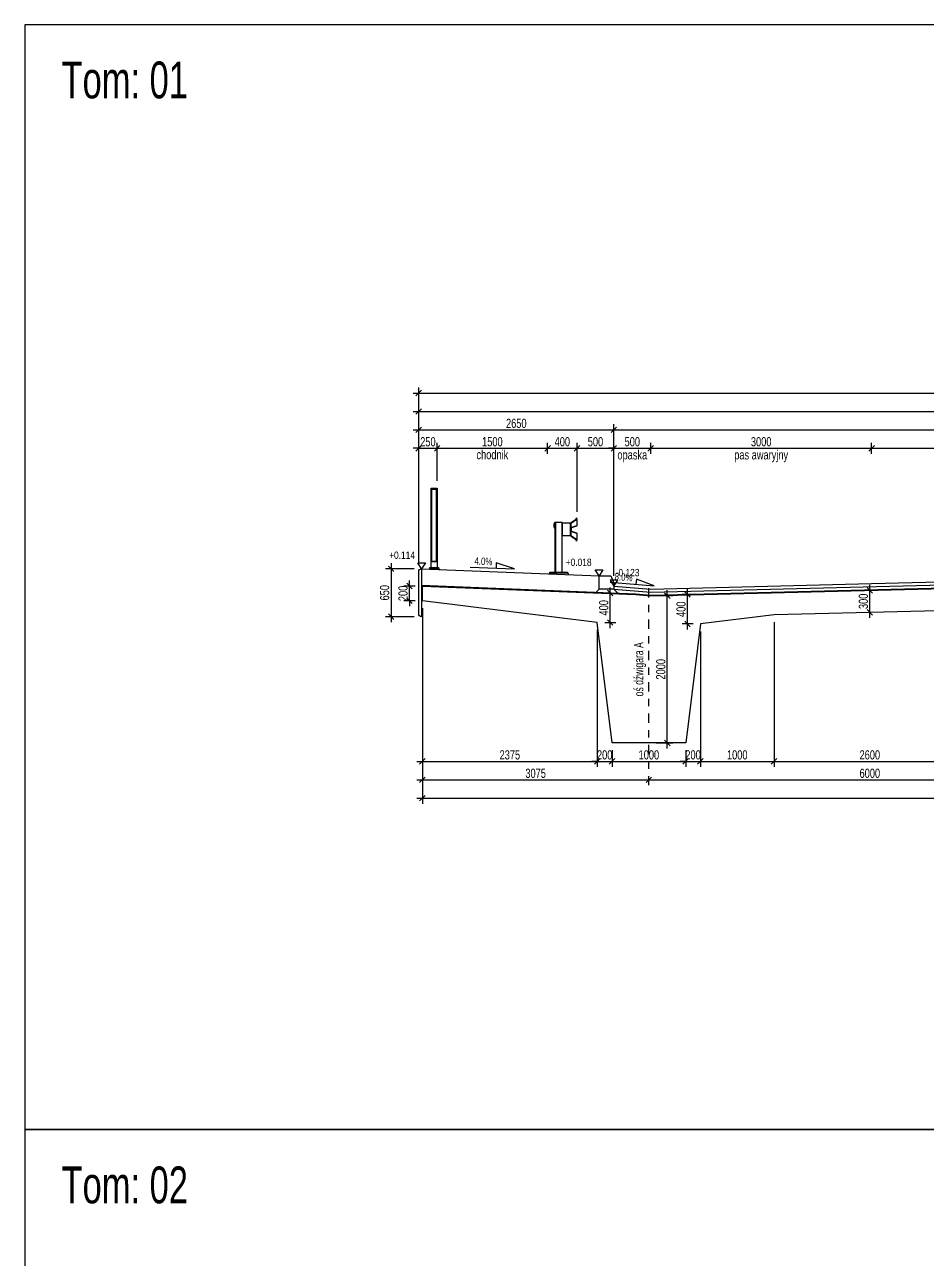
# Model space of a CAD drawing. Header units: metres. Extents: x -15 to 43, y -82 to 57.
# Drawn here: x -15 to -2.74, y -24.26 to -7.5 of the extents above; entities that cross this region are included whole.
import ezdxf
from ezdxf.enums import TextEntityAlignment as Align

# ---------------------------------------------------------------- set-up
doc = ezdxf.new("R2010")
doc.units = ezdxf.units.M
doc.header["$MEASUREMENT"] = 0
doc.linetypes.add('CENTER', pattern=[2, 1.25, -0.25, 0.25, -0.25])
doc.linetypes.add('HIDDEN', pattern=[0.375, 0.25, -0.125])
for name, color, linetype in [('AII_M_balustrady', 8, 'Continuous'), ('AII_M_bariery', 8, 'Continuous'), ('AII_M_izolacja', 8, 'Continuous'), ('AII_M_konstrukcja beton', 3, 'Continuous'), ('AII_M_krawężnik', 9, 'Continuous'), ('AII_M_nawierzchnia', 9, 'Continuous'), ('AII_M_opis', 1, 'Continuous'), ('AII_M_wymiary', 9, 'Continuous'), ('AII_M_wyposażenie', 8, 'Continuous')]:
    doc.layers.add(name, color=color, linetype=linetype)
doc.layers.add('AII_M_koty wysokościowe', color=1, linetype='Continuous', lineweight=18)
doc.layers.add('AII_M_osie główne', color=9, linetype='CENTER', lineweight=18)
doc.layers.add('AII_M_pomoc', color=30, linetype='Continuous', plot=False)
doc.styles.add('AII_norm.', font='CDMSIMPL.shx', dxfattribs={"width": 0.75, "bigfont": 'CDMBIGPL.shx'})
doc.styles.add('CDMSTYLE', font='CDMSIMPL.shx', dxfattribs={"width": 0.7, "bigfont": 'CDMBIGPL.shx'})
doc.dimstyles.new('A2_M50MM', dxfattribs={"dimscale": 0.05, "dimtxt": 2.5, "dimasz": 1.5, "dimexe": 1.5, "dimexo": 2, "dimgap": 0.5, "dimtad": 1, "dimdec": 0, "dimlfac": 1000, "dimrnd": 5, "dimzin": 9, "dimtxsty": 'AII_norm.', "dimblk": 'OBLIQUE', "dimcen": 2.5, "dimdle": 1.5, "dimclrd": 256, "dimclre": 256, "dimclrt": 1, "dimadec": 1, "dimazin": 2, "dimtfac": 1, "dimtdec": 0, "dimtix": 1, "dimtmove": 1, "dimatfit": 3, "dimfxl": 1, "dimtvp": 1, "dimtfillclr": 256, "dimtolj": 1, "dimtzin": 0, "dimarcsym": 0})

# ---------------------------------------------------------------- blocks, each defined once
blk = doc.blocks.new('Deska_0.65')
at = {"layer": 'AII_M_wyposażenie', "color": 0, "linetype": 'ByBlock', "lineweight": -2}
blk.add_lwpolyline([(0, 0), (0, -0.65, 0.414214), (0.04, -0.61), (0.04, -0.04, 0.414214)], format="xyb", close=True, dxfattribs=at)
blk = doc.blocks.new('Bariera')
at = {"color": 0, "linetype": 'ByBlock', "lineweight": -2}
for p, q in [((-0.165, 0.685), (-0.165, 0.505)), ((-0.069, 0.685), (-0.165, 0.685)), ((-0.161, 0.505), (-0.161, 0.685)), ((-0.05, 0.685), (-0.069, 0.685)), ((-0.054, 0.505), (-0.054, 0.685)), ((-0.05, 0.683), (-0.05, 0.687)), ((-0.05, 0.503), (-0.05, 0.683)), ((-0.042, 0.687), (-0.042, 0.013)), ((0.042, 0.687), (0.042, 0.013)), ((0.052, 0.689), (0.05, 0.687)), ((-0.165, 0.505), (-0.05, 0.505))]:
    blk.add_line(p, q, dxfattribs=at)
for points in [[(-0.25, 0.454), (-0.25, 0.538, -0.324981), (-0.245, 0.545), (-0.178, 0.566, 0.324981), (-0.173, 0.573), (-0.173, 0.593), (-0.173, 0.613, 0.324981), (-0.178, 0.62), (-0.245, 0.641, -0.324981), (-0.25, 0.648), (-0.25, 0.732, -0.15172), (-0.249, 0.736), (-0.239, 0.75), (-0.237, 0.748), (-0.246, 0.735, 0.15172), (-0.247, 0.731), (-0.247, 0.65, 0.324981), (-0.242, 0.644), (-0.175, 0.622, -0.324981), (-0.17, 0.615), (-0.17, 0.593), (-0.17, 0.571, -0.324981), (-0.175, 0.564), (-0.242, 0.542, 0.324981), (-0.247, 0.536), (-0.247, 0.455, 0.15172), (-0.246, 0.451), (-0.237, 0.438), (-0.239, 0.436), (-0.249, 0.45, -0.15172), (-0.25, 0.454, 0.15172), (-0.249, 0.45)], [(0.052, 0.689, -0.305469), (0.052, 0.605), (0.05, 0.607, 0.3), (0.05, 0.687, 0.425)]]:
    blk.add_lwpolyline(points, format="xyb", dxfattribs=at)
blk.add_lwpolyline([(-0.168, 0.685, -0.252386), (-0.165, 0.679), (-0.165, 0.507, -0.252386), (-0.168, 0.501), (-0.241, 0.453), (-0.244, 0.457), (-0.173, 0.504, 0.252386), (-0.17, 0.509), (-0.17, 0.677, 0.252386), (-0.173, 0.682), (-0.244, 0.729), (-0.241, 0.733)], format="xyb", close=True, dxfattribs=at)
blk.add_lwpolyline([(-0.05, 0.013), (-0.05, 0.687), (0.05, 0.687), (0.05, 0.013)], dxfattribs=at)
blk.add_lwpolyline([(-0.12, 0), (0.12, 0), (0.12, 0.013), (-0.12, 0.013)], close=True, dxfattribs=at)
blk = doc.blocks.new('Balustrada_1.1')
at = {"layer": 'AII_M_balustrady', "color": 0, "linetype": 'ByBlock', "lineweight": -2}
for points in [[(0.04, 0.01), (0.04, 1.09), (-0.04, 1.09), (-0.04, 0.01)], [(-0.04, 1.07), (0.04, 1.07)], [(-0.03, 0.1), (-0.03, 1.07)], [(0.03, 0.1), (0.03, 1.07)]]:
    blk.add_lwpolyline(points, dxfattribs=at)
for points in [[(-0.06, 0), (0.06, 0), (0.06, 0.01), (-0.06, 0.01)], [(-0.03, 0.09), (0.03, 0.09), (0.03, 0.1), (-0.03, 0.1)]]:
    blk.add_lwpolyline(points, close=True, dxfattribs=at)
blk = doc.blocks.new('_OBLIQUE')
at = {"color": 0, "linetype": 'ByBlock'}
blk.add_line((-0.5, -0.5), (0.5, 0.5), dxfattribs=at)
blk = doc.blocks.new('*D8234')
at = {"layer": 'AII_M_wymiary', "lineweight": -2, "transparency": 16777216}
for p, q in [((-9.71, -14.8861), (-10.1, -14.8861)), ((-10.025, -14.8111), (-10.025, -15.6111)), ((-9.71, -15.5361), (-10.1, -15.5361))]:
    blk.add_line(p, q, dxfattribs=at)
at = {"layer": 'Defpoints', "color": 0, "lineweight": 25, "transparency": 16777216}
for p in [(-9.61, -14.8861), (-10.025, -15.5361), (-9.61, -15.5361)]:
    blk.add_point(p, dxfattribs=at)
at = {"layer": 'AII_M_wymiary', "lineweight": -2, "transparency": 16777216, "xscale": 0.07500000000000001, "yscale": 0.07500000000000001, "zscale": 0.07500000000000001}
for p, rotation in [((-10.025, -14.8861), 90), ((-10.025, -15.5361), 270)]:
    blk.add_blockref('_OBLIQUE', p, dxfattribs=dict(at, rotation=rotation))
at = {"layer": 'AII_M_wymiary', "color": 1, "lineweight": 25, "transparency": 16777216, "insert": (-10.1125, -15.2111), "char_height": 0.125, "attachment_point": 5, "rotation": 90, "style": 'AII_norm.'}
blk.add_mtext('\\A1;650', dxfattribs=at)
blk = doc.blocks.new('Spadek')
at = {"layer": 'AII_M_wymiary', "color": 0}
blk.add_lwpolyline([(-0.3, 0), (0.3, 0), (0.05, 0.07), (0.05, 0.07), (0.05, 0)], dxfattribs=at)
at = {"layer": 'AII_M_wymiary', "color": 1, "style": 'CDMSTYLE', "width": 0.8}
blk.add_attdef('SP', text='', height=0.1, rotation=360, dxfattribs=at).set_placement((-0.125, 0.035), align=Align.CENTER)
blk = doc.blocks.new('*D8236')
at = {"layer": 'AII_M_wymiary', "lineweight": -2, "transparency": 16777216}
for p, q in [((-7, -14.982), (-7, -13.175)), ((-6.5, -13.325), (-6.5, -13.175)), ((-7, -13.25), (-7.075, -13.25)), ((-7, -13.25), (-6.5, -13.25)), ((-6.5, -13.25), (-6.425, -13.25))]:
    blk.add_line(p, q, dxfattribs=at)
at = {"layer": 'Defpoints', "color": 0, "lineweight": 25, "transparency": 16777216}
for p in [(-6.5, -13.25), (-6.5, -13.425), (-7, -15.082)]:
    blk.add_point(p, dxfattribs=at)
at = {"layer": 'AII_M_wymiary', "lineweight": -2, "transparency": 16777216, "xscale": 0.07500000000000001, "yscale": 0.07500000000000001, "zscale": 0.07500000000000001}
blk.add_blockref('_OBLIQUE', (-7, -13.25), dxfattribs=at)
at = {"layer": 'AII_M_wymiary', "lineweight": -2, "transparency": 16777216, "xscale": 0.07500000000000001, "yscale": 0.07500000000000001, "zscale": 0.07500000000000001, "rotation": 180}
blk.add_blockref('_OBLIQUE', (-6.5, -13.25), dxfattribs=at)
at = {"layer": 'AII_M_wymiary', "color": 1, "lineweight": 25, "transparency": 16777216, "char_height": 0.125, "attachment_point": 5, "style": 'AII_norm.'}
for s, insert in [('\\A1;500', (-6.75, -13.162)), ('\\A1;opaska', (-6.75, -13.358))]:
    blk.add_mtext(s, dxfattribs=dict(at, insert=insert))
blk = doc.blocks.new('*D8237')
at = {"layer": 'AII_M_wymiary', "lineweight": -2, "transparency": 16777216}
for p, q in [((-6.5, -13.325), (-6.5, -13.175)), ((-3.5, -13.325), (-3.5, -13.175)), ((-6.575, -13.25), (-3.425, -13.25))]:
    blk.add_line(p, q, dxfattribs=at)
at = {"layer": 'Defpoints', "color": 0, "lineweight": 25, "transparency": 16777216}
for p in [(-3.5, -13.25), (-6.5, -13.425), (-3.5, -13.425)]:
    blk.add_point(p, dxfattribs=at)
at = {"layer": 'AII_M_wymiary', "lineweight": -2, "transparency": 16777216, "xscale": 0.07500000000000001, "yscale": 0.07500000000000001, "zscale": 0.07500000000000001, "rotation": 180}
blk.add_blockref('_OBLIQUE', (-6.5, -13.25), dxfattribs=at)
at = {"layer": 'AII_M_wymiary', "lineweight": -2, "transparency": 16777216, "xscale": 0.07500000000000001, "yscale": 0.07500000000000001, "zscale": 0.07500000000000001}
blk.add_blockref('_OBLIQUE', (-3.5, -13.25), dxfattribs=at)
at = {"layer": 'AII_M_wymiary', "color": 1, "lineweight": 25, "transparency": 16777216, "char_height": 0.125, "attachment_point": 5, "style": 'AII_norm.'}
for s, insert in [('\\A1;3000', (-5, -13.162)), ('\\A1;pas awaryjny', (-5, -13.358))]:
    blk.add_mtext(s, dxfattribs=dict(at, insert=insert))
blk = doc.blocks.new('*D8238')
at = {"layer": 'AII_M_wymiary', "lineweight": -2, "transparency": 16777216}
for p, q in [((-3.5, -13.325), (-3.5, -13.175)), ((0, -13.325), (0, -13.175)), ((-3.575, -13.25), (0.075, -13.25))]:
    blk.add_line(p, q, dxfattribs=at)
at = {"layer": 'Defpoints', "color": 0, "lineweight": 25, "transparency": 16777216}
for p in [(0, -13.25), (-3.5, -13.425), (0, -13.425)]:
    blk.add_point(p, dxfattribs=at)
at = {"layer": 'AII_M_wymiary', "lineweight": -2, "transparency": 16777216, "xscale": 0.07500000000000001, "yscale": 0.07500000000000001, "zscale": 0.07500000000000001, "rotation": 180}
blk.add_blockref('_OBLIQUE', (-3.5, -13.25), dxfattribs=at)
at = {"layer": 'AII_M_wymiary', "lineweight": -2, "transparency": 16777216, "xscale": 0.07500000000000001, "yscale": 0.07500000000000001, "zscale": 0.07500000000000001}
blk.add_blockref('_OBLIQUE', (0, -13.25), dxfattribs=at)
at = {"layer": 'AII_M_wymiary', "color": 1, "lineweight": 25, "transparency": 16777216, "char_height": 0.125, "attachment_point": 5, "style": 'AII_norm.'}
for s, insert in [('\\A1;3500', (-1.75, -13.162)), ('\\A1;pas ruchu', (-1.75, -13.358))]:
    blk.add_mtext(s, dxfattribs=dict(at, insert=insert))
blk = doc.blocks.new('*D8241')
at = {"layer": 'AII_M_wymiary', "lineweight": -2, "transparency": 16777216}
for p, q in [((-7.5, -14.114), (-7.5, -13.175)), ((-7, -14.982), (-7, -13.175)), ((-7.575, -13.25), (-6.925, -13.25))]:
    blk.add_line(p, q, dxfattribs=at)
at = {"layer": 'Defpoints', "color": 0, "lineweight": 25, "transparency": 16777216}
for p in [(-7, -13.25), (-7.5, -14.214), (-7, -15.082)]:
    blk.add_point(p, dxfattribs=at)
at = {"layer": 'AII_M_wymiary', "lineweight": -2, "transparency": 16777216, "xscale": 0.07500000000000001, "yscale": 0.07500000000000001, "zscale": 0.07500000000000001, "rotation": 180}
blk.add_blockref('_OBLIQUE', (-7.5, -13.25), dxfattribs=at)
at = {"layer": 'AII_M_wymiary', "lineweight": -2, "transparency": 16777216, "xscale": 0.07500000000000001, "yscale": 0.07500000000000001, "zscale": 0.07500000000000001}
blk.add_blockref('_OBLIQUE', (-7, -13.25), dxfattribs=at)
at = {"layer": 'AII_M_wymiary', "color": 1, "lineweight": 25, "transparency": 16777216, "insert": (-7.25, -13.162), "char_height": 0.125, "attachment_point": 5, "style": 'AII_norm.'}
blk.add_mtext('\\A1;500', dxfattribs=at)
blk = doc.blocks.new('*D8242')
at = {"layer": 'AII_M_wymiary', "lineweight": -2, "transparency": 16777216}
for p, q in [((-7.9, -13.325), (-7.9, -13.175)), ((-7.5, -14.114), (-7.5, -13.175)), ((-7.975, -13.25), (-7.425, -13.25))]:
    blk.add_line(p, q, dxfattribs=at)
at = {"layer": 'Defpoints', "color": 0, "lineweight": 25, "transparency": 16777216}
for p in [(-7.5, -13.25), (-7.9, -13.425), (-7.5, -14.214)]:
    blk.add_point(p, dxfattribs=at)
at = {"layer": 'AII_M_wymiary', "lineweight": -2, "transparency": 16777216, "xscale": 0.07500000000000001, "yscale": 0.07500000000000001, "zscale": 0.07500000000000001, "rotation": 180}
blk.add_blockref('_OBLIQUE', (-7.9, -13.25), dxfattribs=at)
at = {"layer": 'AII_M_wymiary', "lineweight": -2, "transparency": 16777216, "xscale": 0.07500000000000001, "yscale": 0.07500000000000001, "zscale": 0.07500000000000001}
blk.add_blockref('_OBLIQUE', (-7.5, -13.25), dxfattribs=at)
at = {"layer": 'AII_M_wymiary', "color": 1, "lineweight": 25, "transparency": 16777216, "insert": (-7.7, -13.162), "char_height": 0.125, "attachment_point": 5, "style": 'AII_norm.'}
blk.add_mtext('\\A1;400', dxfattribs=at)
blk = doc.blocks.new('*D8243')
at = {"layer": 'AII_M_wymiary', "lineweight": -2, "transparency": 16777216}
for p, q in [((-9.4, -13.6905), (-9.4, -13.175)), ((-7.9, -13.325), (-7.9, -13.175)), ((-9.475, -13.25), (-7.825, -13.25))]:
    blk.add_line(p, q, dxfattribs=at)
at = {"layer": 'Defpoints', "color": 0, "lineweight": 25, "transparency": 16777216}
for p in [(-7.9, -13.25), (-7.9, -13.425), (-9.4, -13.7905)]:
    blk.add_point(p, dxfattribs=at)
at = {"layer": 'AII_M_wymiary', "lineweight": -2, "transparency": 16777216, "xscale": 0.07500000000000001, "yscale": 0.07500000000000001, "zscale": 0.07500000000000001, "rotation": 180}
blk.add_blockref('_OBLIQUE', (-9.4, -13.25), dxfattribs=at)
at = {"layer": 'AII_M_wymiary', "lineweight": -2, "transparency": 16777216, "xscale": 0.07500000000000001, "yscale": 0.07500000000000001, "zscale": 0.07500000000000001}
blk.add_blockref('_OBLIQUE', (-7.9, -13.25), dxfattribs=at)
at = {"layer": 'AII_M_wymiary', "color": 1, "lineweight": 25, "transparency": 16777216, "char_height": 0.125, "attachment_point": 5, "style": 'AII_norm.'}
for s, insert in [('\\A1;1500', (-8.65, -13.1625)), ('\\A1;chodnik', (-8.65, -13.3375))]:
    blk.add_mtext(s, dxfattribs=dict(at, insert=insert))
blk = doc.blocks.new('*D8244')
at = {"layer": 'AII_M_wymiary', "lineweight": -2, "transparency": 16777216}
for p, q in [((-9.65, -14.8261), (-9.65, -13.175)), ((-9.4, -13.6905), (-9.4, -13.175)), ((-9.65, -13.25), (-9.725, -13.25)), ((-9.65, -13.25), (-9.4, -13.25)), ((-9.4, -13.25), (-9.325, -13.25))]:
    blk.add_line(p, q, dxfattribs=at)
at = {"layer": 'Defpoints', "color": 0, "lineweight": 25, "transparency": 16777216}
for p in [(-9.4, -13.25), (-9.4, -13.7905), (-9.65, -14.9261)]:
    blk.add_point(p, dxfattribs=at)
at = {"layer": 'AII_M_wymiary', "lineweight": -2, "transparency": 16777216, "xscale": 0.07500000000000001, "yscale": 0.07500000000000001, "zscale": 0.07500000000000001}
blk.add_blockref('_OBLIQUE', (-9.65, -13.25), dxfattribs=at)
at = {"layer": 'AII_M_wymiary', "lineweight": -2, "transparency": 16777216, "xscale": 0.07500000000000001, "yscale": 0.07500000000000001, "zscale": 0.07500000000000001, "rotation": 180}
blk.add_blockref('_OBLIQUE', (-9.4, -13.25), dxfattribs=at)
at = {"layer": 'AII_M_wymiary', "color": 1, "lineweight": 25, "transparency": 16777216, "insert": (-9.525, -13.1625), "char_height": 0.125, "attachment_point": 5, "style": 'AII_norm.'}
blk.add_mtext('\\A1;250', dxfattribs=at)
blk = doc.blocks.new('*D8248')
at = {"layer": 'AII_M_wymiary', "lineweight": -2, "transparency": 16777216}
for p, q in [((-9.725, -13), (-6.925, -13)), ((-9.65, -14.8261), (-9.65, -12.925)), ((-7, -14.9825), (-7, -12.925))]:
    blk.add_line(p, q, dxfattribs=at)
at = {"layer": 'Defpoints', "color": 0, "lineweight": 25, "transparency": 16777216}
for p in [(-7, -13), (-9.65, -14.9261), (-7, -15.0825)]:
    blk.add_point(p, dxfattribs=at)
at = {"layer": 'AII_M_wymiary', "lineweight": -2, "transparency": 16777216, "xscale": 0.07500000000000001, "yscale": 0.07500000000000001, "zscale": 0.07500000000000001, "rotation": 180}
blk.add_blockref('_OBLIQUE', (-9.65, -13), dxfattribs=at)
at = {"layer": 'AII_M_wymiary', "lineweight": -2, "transparency": 16777216, "xscale": 0.07500000000000001, "yscale": 0.07500000000000001, "zscale": 0.07500000000000001}
blk.add_blockref('_OBLIQUE', (-7, -13), dxfattribs=at)
at = {"layer": 'AII_M_wymiary', "color": 1, "lineweight": 25, "transparency": 16777216, "insert": (-8.325, -12.9125), "char_height": 0.125, "attachment_point": 5, "style": 'AII_norm.'}
blk.add_mtext('\\A1;2650', dxfattribs=at)
blk = doc.blocks.new('*D8249')
at = {"layer": 'AII_M_wymiary', "lineweight": -2, "transparency": 16777216}
for p, q in [((-7.075, -13), (4.575, -13)), ((-7, -14.9825), (-7, -12.925)), ((4.5, -14.7475), (4.5, -12.925))]:
    blk.add_line(p, q, dxfattribs=at)
at = {"layer": 'Defpoints', "color": 0, "lineweight": 25, "transparency": 16777216}
for p in [(4.5, -13), (4.5, -14.8475), (-7, -15.0825)]:
    blk.add_point(p, dxfattribs=at)
at = {"layer": 'AII_M_wymiary', "lineweight": -2, "transparency": 16777216, "xscale": 0.07500000000000001, "yscale": 0.07500000000000001, "zscale": 0.07500000000000001, "rotation": 180}
blk.add_blockref('_OBLIQUE', (-7, -13), dxfattribs=at)
at = {"layer": 'AII_M_wymiary', "lineweight": -2, "transparency": 16777216, "xscale": 0.07500000000000001, "yscale": 0.07500000000000001, "zscale": 0.07500000000000001}
blk.add_blockref('_OBLIQUE', (4.5, -13), dxfattribs=at)
at = {"layer": 'AII_M_wymiary', "color": 1, "lineweight": 25, "transparency": 16777216, "insert": (-1.25, -12.9125), "char_height": 0.125, "attachment_point": 5, "style": 'AII_norm.'}
blk.add_mtext('\\A1;11500', dxfattribs=at)
blk = doc.blocks.new('*D8251')
at = {"layer": 'AII_M_wymiary', "lineweight": -2, "transparency": 16777216}
for p, q in [((-9.65, -14.8261), (-9.65, -12.675)), ((8.6, -14.591), (8.6, -12.675)), ((-9.725, -12.75), (8.675, -12.75))]:
    blk.add_line(p, q, dxfattribs=at)
at = {"layer": 'Defpoints', "color": 0, "lineweight": 25, "transparency": 16777216}
for p in [(8.6, -12.75), (8.6, -14.691), (-9.65, -14.9261)]:
    blk.add_point(p, dxfattribs=at)
at = {"layer": 'AII_M_wymiary', "lineweight": -2, "transparency": 16777216, "xscale": 0.07500000000000001, "yscale": 0.07500000000000001, "zscale": 0.07500000000000001, "rotation": 180}
blk.add_blockref('_OBLIQUE', (-9.65, -12.75), dxfattribs=at)
at = {"layer": 'AII_M_wymiary', "lineweight": -2, "transparency": 16777216, "xscale": 0.07500000000000001, "yscale": 0.07500000000000001, "zscale": 0.07500000000000001}
blk.add_blockref('_OBLIQUE', (8.6, -12.75), dxfattribs=at)
at = {"layer": 'AII_M_wymiary', "color": 1, "lineweight": 25, "transparency": 16777216, "insert": (-0.525, -12.6625), "char_height": 0.125, "attachment_point": 5, "style": 'AII_norm.'}
blk.add_mtext('\\A1;18250', dxfattribs=at)
blk = doc.blocks.new('*D8253')
at = {"layer": 'AII_M_wymiary', "lineweight": -2, "transparency": 16777216}
for p, q in [((-9.725, -12.5), (9.225, -12.5)), ((-9.65, -14.8261), (-9.65, -12.425)), ((9.15, -14.57725), (9.15, -12.425))]:
    blk.add_line(p, q, dxfattribs=at)
at = {"layer": 'Defpoints', "color": 0, "lineweight": 25, "transparency": 16777216}
for p in [(9.15, -12.5), (9.15, -14.67725), (-9.65, -14.9261)]:
    blk.add_point(p, dxfattribs=at)
at = {"layer": 'AII_M_wymiary', "lineweight": -2, "transparency": 16777216, "xscale": 0.07500000000000001, "yscale": 0.07500000000000001, "zscale": 0.07500000000000001, "rotation": 180}
blk.add_blockref('_OBLIQUE', (-9.65, -12.5), dxfattribs=at)
at = {"layer": 'AII_M_wymiary', "lineweight": -2, "transparency": 16777216, "xscale": 0.07500000000000001, "yscale": 0.07500000000000001, "zscale": 0.07500000000000001}
blk.add_blockref('_OBLIQUE', (9.15, -12.5), dxfattribs=at)
at = {"layer": 'AII_M_wymiary', "color": 1, "lineweight": 25, "transparency": 16777216, "insert": (-0.25, -12.4125), "char_height": 0.125, "attachment_point": 5, "style": 'AII_norm.'}
blk.add_mtext('\\A1;18800', dxfattribs=at)
blk = doc.blocks.new('00kota3')
at = {"layer": 'AII_M_koty wysokościowe', "color": 0, "linetype": 'Continuous', "lineweight": -2}
blk.add_lwpolyline([(1.08, 1.66), (-1.04, 1.66), (0, 0)], close=True, dxfattribs=at)
at = {"layer": 'AII_M_koty wysokościowe', "color": 0, "linetype": 'Continuous', "lineweight": -2, "style": 'CDMSTYLE', "width": 0.85}
blk.add_attdef('%%P000.000', (0.49, 2.69), '', height=2, dxfattribs=at)
blk = doc.blocks.new('*D8254')
at = {"layer": 'AII_M_wymiary', "lineweight": -2, "transparency": 16777216}
for p, q in [((-6.425, -15.2505), (-6.2, -15.2505)), ((-6.275, -17.3255), (-6.275, -15.1755)), ((-6.425, -17.2505), (-6.2, -17.2505))]:
    blk.add_line(p, q, dxfattribs=at)
at = {"layer": 'Defpoints', "color": 0, "lineweight": 25, "transparency": 16777216}
for p in [(-6.525, -15.2505), (-6.275, -15.2505), (-6.525, -17.2505)]:
    blk.add_point(p, dxfattribs=at)
at = {"layer": 'AII_M_wymiary', "lineweight": -2, "transparency": 16777216, "xscale": 0.07500000000000001, "yscale": 0.07500000000000001, "zscale": 0.07500000000000001}
for p, rotation in [((-6.275, -15.2505), 90), ((-6.275, -17.2505), 270)]:
    blk.add_blockref('_OBLIQUE', p, dxfattribs=dict(at, rotation=rotation))
at = {"layer": 'AII_M_wymiary', "color": 1, "lineweight": 25, "transparency": 16777216, "insert": (-6.3625, -16.2505), "char_height": 0.125, "attachment_point": 5, "rotation": 90, "style": 'AII_norm.'}
blk.add_mtext('\\A1;2000', dxfattribs=at)
blk = doc.blocks.new('*D8257')
at = {"layer": 'AII_M_wymiary', "lineweight": -2, "transparency": 16777216}
for p, q in [((-9.6, -15.4205), (-9.6, -17.5755)), ((-7.225, -15.7155), (-7.225, -17.5755)), ((-9.675, -17.5005), (-7.15, -17.5005))]:
    blk.add_line(p, q, dxfattribs=at)
at = {"layer": 'Defpoints', "color": 0, "lineweight": 25, "transparency": 16777216}
for p in [(-9.6, -15.3205), (-7.225, -15.6155), (-7.225, -17.5005)]:
    blk.add_point(p, dxfattribs=at)
at = {"layer": 'AII_M_wymiary', "lineweight": -2, "transparency": 16777216, "xscale": 0.07500000000000001, "yscale": 0.07500000000000001, "zscale": 0.07500000000000001, "rotation": 180}
blk.add_blockref('_OBLIQUE', (-9.6, -17.5005), dxfattribs=at)
at = {"layer": 'AII_M_wymiary', "lineweight": -2, "transparency": 16777216, "xscale": 0.07500000000000001, "yscale": 0.07500000000000001, "zscale": 0.07500000000000001}
blk.add_blockref('_OBLIQUE', (-7.225, -17.5005), dxfattribs=at)
at = {"layer": 'AII_M_wymiary', "color": 1, "lineweight": 25, "transparency": 16777216, "insert": (-8.4125, -17.413), "char_height": 0.125, "attachment_point": 5, "style": 'AII_norm.'}
blk.add_mtext('\\A1;2375', dxfattribs=at)
blk = doc.blocks.new('*D8258')
at = {"layer": 'AII_M_wymiary', "lineweight": -2, "transparency": 16777216}
for p, q in [((-7.225, -15.7155), (-7.225, -17.5755)), ((-7.025, -17.3505), (-7.025, -17.5755)), ((-7.225, -17.5005), (-7.3, -17.5005)), ((-7.225, -17.5005), (-7.025, -17.5005)), ((-7.025, -17.5005), (-6.95, -17.5005))]:
    blk.add_line(p, q, dxfattribs=at)
at = {"layer": 'Defpoints', "color": 0, "lineweight": 25, "transparency": 16777216}
for p in [(-7.225, -15.6155), (-7.025, -17.2505), (-7.025, -17.5005)]:
    blk.add_point(p, dxfattribs=at)
at = {"layer": 'AII_M_wymiary', "lineweight": -2, "transparency": 16777216, "xscale": 0.07500000000000001, "yscale": 0.07500000000000001, "zscale": 0.07500000000000001}
blk.add_blockref('_OBLIQUE', (-7.225, -17.5005), dxfattribs=at)
at = {"layer": 'AII_M_wymiary', "lineweight": -2, "transparency": 16777216, "xscale": 0.07500000000000001, "yscale": 0.07500000000000001, "zscale": 0.07500000000000001, "rotation": 180}
blk.add_blockref('_OBLIQUE', (-7.025, -17.5005), dxfattribs=at)
at = {"layer": 'AII_M_wymiary', "color": 1, "lineweight": 25, "transparency": 16777216, "insert": (-7.125, -17.413), "char_height": 0.125, "attachment_point": 5, "style": 'AII_norm.'}
blk.add_mtext('\\A1;200', dxfattribs=at)
blk = doc.blocks.new('*D8259')
at = {"layer": 'AII_M_wymiary', "lineweight": -2, "transparency": 16777216}
for p, q in [((-7.025, -17.3505), (-7.025, -17.5755)), ((-6.025, -17.3505), (-6.025, -17.5755)), ((-7.1, -17.5005), (-5.95, -17.5005))]:
    blk.add_line(p, q, dxfattribs=at)
at = {"layer": 'Defpoints', "color": 0, "lineweight": 25, "transparency": 16777216}
for p in [(-7.025, -17.2505), (-6.025, -17.2505), (-6.025, -17.5005)]:
    blk.add_point(p, dxfattribs=at)
at = {"layer": 'AII_M_wymiary', "lineweight": -2, "transparency": 16777216, "xscale": 0.07500000000000001, "yscale": 0.07500000000000001, "zscale": 0.07500000000000001, "rotation": 180}
blk.add_blockref('_OBLIQUE', (-7.025, -17.5005), dxfattribs=at)
at = {"layer": 'AII_M_wymiary', "lineweight": -2, "transparency": 16777216, "xscale": 0.07500000000000001, "yscale": 0.07500000000000001, "zscale": 0.07500000000000001}
blk.add_blockref('_OBLIQUE', (-6.025, -17.5005), dxfattribs=at)
at = {"layer": 'AII_M_wymiary', "color": 1, "lineweight": 25, "transparency": 16777216, "insert": (-6.525, -17.413), "char_height": 0.125, "attachment_point": 5, "style": 'AII_norm.'}
blk.add_mtext('\\A1;1000', dxfattribs=at)
blk = doc.blocks.new('*D8260')
at = {"layer": 'AII_M_wymiary', "lineweight": -2, "transparency": 16777216}
for p, q in [((-5.825, -15.735625), (-5.825, -17.5755)), ((-6.025, -17.3505), (-6.025, -17.5755)), ((-6.025, -17.5005), (-6.1, -17.5005)), ((-6.025, -17.5005), (-5.825, -17.5005)), ((-5.825, -17.5005), (-5.75, -17.5005))]:
    blk.add_line(p, q, dxfattribs=at)
at = {"layer": 'Defpoints', "color": 0, "lineweight": 25, "transparency": 16777216}
for p in [(-5.825, -15.635625), (-6.025, -17.2505), (-5.825, -17.5005)]:
    blk.add_point(p, dxfattribs=at)
at = {"layer": 'AII_M_wymiary', "lineweight": -2, "transparency": 16777216, "xscale": 0.07500000000000001, "yscale": 0.07500000000000001, "zscale": 0.07500000000000001}
blk.add_blockref('_OBLIQUE', (-6.025, -17.5005), dxfattribs=at)
at = {"layer": 'AII_M_wymiary', "lineweight": -2, "transparency": 16777216, "xscale": 0.07500000000000001, "yscale": 0.07500000000000001, "zscale": 0.07500000000000001, "rotation": 180}
blk.add_blockref('_OBLIQUE', (-5.825, -17.5005), dxfattribs=at)
at = {"layer": 'AII_M_wymiary', "color": 1, "lineweight": 25, "transparency": 16777216, "insert": (-5.925, -17.413), "char_height": 0.125, "attachment_point": 5, "style": 'AII_norm.'}
blk.add_mtext('\\A1;200', dxfattribs=at)
blk = doc.blocks.new('*D8261')
at = {"layer": 'AII_M_wymiary', "lineweight": -2, "transparency": 16777216}
for p, q in [((-5.825, -15.735625), (-5.825, -17.5755)), ((-4.825, -15.610625), (-4.825, -17.5755)), ((-5.9, -17.5005), (-4.75, -17.5005))]:
    blk.add_line(p, q, dxfattribs=at)
at = {"layer": 'Defpoints', "color": 0, "lineweight": 25, "transparency": 16777216}
for p in [(-4.825, -15.510625), (-5.825, -15.635625), (-4.825, -17.5005)]:
    blk.add_point(p, dxfattribs=at)
at = {"layer": 'AII_M_wymiary', "lineweight": -2, "transparency": 16777216, "xscale": 0.07500000000000001, "yscale": 0.07500000000000001, "zscale": 0.07500000000000001, "rotation": 180}
blk.add_blockref('_OBLIQUE', (-5.825, -17.5005), dxfattribs=at)
at = {"layer": 'AII_M_wymiary', "lineweight": -2, "transparency": 16777216, "xscale": 0.07500000000000001, "yscale": 0.07500000000000001, "zscale": 0.07500000000000001}
blk.add_blockref('_OBLIQUE', (-4.825, -17.5005), dxfattribs=at)
at = {"layer": 'AII_M_wymiary', "color": 1, "lineweight": 25, "transparency": 16777216, "insert": (-5.325, -17.413), "char_height": 0.125, "attachment_point": 5, "style": 'AII_norm.'}
blk.add_mtext('\\A1;1000', dxfattribs=at)
blk = doc.blocks.new('*D8262')
at = {"layer": 'AII_M_wymiary', "lineweight": -2, "transparency": 16777216}
for p, q in [((-2.225, -15.545625), (-2.225, -17.5755)), ((-4.825, -15.610625), (-4.825, -17.5755)), ((-4.9, -17.5005), (-2.15, -17.5005))]:
    blk.add_line(p, q, dxfattribs=at)
at = {"layer": 'Defpoints', "color": 0, "lineweight": 25, "transparency": 16777216}
for p in [(-4.825, -15.510625), (-2.225, -15.445625), (-2.225, -17.5005)]:
    blk.add_point(p, dxfattribs=at)
at = {"layer": 'AII_M_wymiary', "lineweight": -2, "transparency": 16777216, "xscale": 0.07500000000000001, "yscale": 0.07500000000000001, "zscale": 0.07500000000000001, "rotation": 180}
blk.add_blockref('_OBLIQUE', (-4.825, -17.5005), dxfattribs=at)
at = {"layer": 'AII_M_wymiary', "lineweight": -2, "transparency": 16777216, "xscale": 0.07500000000000001, "yscale": 0.07500000000000001, "zscale": 0.07500000000000001}
blk.add_blockref('_OBLIQUE', (-2.225, -17.5005), dxfattribs=at)
at = {"layer": 'AII_M_wymiary', "color": 1, "lineweight": 25, "transparency": 16777216, "insert": (-3.525, -17.413), "char_height": 0.125, "attachment_point": 5, "style": 'AII_norm.'}
blk.add_mtext('\\A1;2600', dxfattribs=at)
blk = doc.blocks.new('*D8274')
at = {"layer": 'AII_M_wymiary', "lineweight": -2, "transparency": 16777216}
for p, q in [((-9.6, -15.4205), (-9.6, -17.8255)), ((-9.675, -17.7505), (-6.45, -17.7505))]:
    blk.add_line(p, q, dxfattribs=at)
at = {"layer": 'Defpoints', "color": 0, "lineweight": 25, "transparency": 16777216}
for p in [(-9.6, -15.3205), (-6.525, -17.7505), (-6.525, -17.8255)]:
    blk.add_point(p, dxfattribs=at)
at = {"layer": 'AII_M_wymiary', "lineweight": -2, "transparency": 16777216, "xscale": 0.07500000000000001, "yscale": 0.07500000000000001, "zscale": 0.07500000000000001, "rotation": 180}
blk.add_blockref('_OBLIQUE', (-9.6, -17.7505), dxfattribs=at)
at = {"layer": 'AII_M_wymiary', "lineweight": -2, "transparency": 16777216, "xscale": 0.07500000000000001, "yscale": 0.07500000000000001, "zscale": 0.07500000000000001}
blk.add_blockref('_OBLIQUE', (-6.525, -17.7505), dxfattribs=at)
at = {"layer": 'AII_M_wymiary', "color": 1, "lineweight": 25, "transparency": 16777216, "insert": (-8.0625, -17.663), "char_height": 0.125, "attachment_point": 5, "style": 'AII_norm.'}
blk.add_mtext('\\A1;3075', dxfattribs=at)
blk = doc.blocks.new('*D8275')
at = {"layer": 'AII_M_wymiary', "lineweight": -2, "transparency": 16777216}
blk.add_line((-6.6, -17.7505), (-0.45, -17.7505), dxfattribs=at)
at = {"layer": 'Defpoints', "color": 0, "lineweight": 25, "transparency": 16777216}
for p in [(-0.525, -17.7505), (-6.525, -17.8255), (-0.525, -17.8255)]:
    blk.add_point(p, dxfattribs=at)
at = {"layer": 'AII_M_wymiary', "lineweight": -2, "transparency": 16777216, "xscale": 0.07500000000000001, "yscale": 0.07500000000000001, "zscale": 0.07500000000000001, "rotation": 180}
blk.add_blockref('_OBLIQUE', (-6.525, -17.7505), dxfattribs=at)
at = {"layer": 'AII_M_wymiary', "lineweight": -2, "transparency": 16777216, "xscale": 0.07500000000000001, "yscale": 0.07500000000000001, "zscale": 0.07500000000000001}
blk.add_blockref('_OBLIQUE', (-0.525, -17.7505), dxfattribs=at)
at = {"layer": 'AII_M_wymiary', "color": 1, "lineweight": 25, "transparency": 16777216, "insert": (-3.525, -17.663), "char_height": 0.125, "attachment_point": 5, "style": 'AII_norm.'}
blk.add_mtext('\\A1;6000', dxfattribs=at)
blk = doc.blocks.new('*D8278')
at = {"layer": 'AII_M_wymiary', "lineweight": -2, "transparency": 16777216}
for p, q in [((8.55, -15.17625), (8.55, -18.0755)), ((-9.6, -15.4205), (-9.6, -18.0755)), ((-9.675, -18.0005), (8.625, -18.0005))]:
    blk.add_line(p, q, dxfattribs=at)
at = {"layer": 'Defpoints', "color": 0, "lineweight": 25, "transparency": 16777216}
for p in [(8.55, -15.07625), (-9.6, -15.3205), (8.55, -18.0005)]:
    blk.add_point(p, dxfattribs=at)
at = {"layer": 'AII_M_wymiary', "lineweight": -2, "transparency": 16777216, "xscale": 0.07500000000000001, "yscale": 0.07500000000000001, "zscale": 0.07500000000000001, "rotation": 180}
blk.add_blockref('_OBLIQUE', (-9.6, -18.0005), dxfattribs=at)
at = {"layer": 'AII_M_wymiary', "lineweight": -2, "transparency": 16777216, "xscale": 0.07500000000000001, "yscale": 0.07500000000000001, "zscale": 0.07500000000000001}
blk.add_blockref('_OBLIQUE', (8.55, -18.0005), dxfattribs=at)
at = {"layer": 'AII_M_wymiary', "color": 1, "lineweight": 25, "transparency": 16777216, "insert": (-0.525, -17.913), "char_height": 0.125, "attachment_point": 5, "style": 'AII_norm.'}
blk.add_mtext('\\A1;18150', dxfattribs=at)
blk = doc.blocks.new('*D8279')
at = {"layer": 'AII_M_wymiary', "lineweight": -2, "transparency": 16777216}
for p, q in [((-9.775, -15.1205), (-9.775, -15.0455)), ((-9.7, -15.1205), (-9.85, -15.1205)), ((-9.775, -15.3205), (-9.775, -15.1205)), ((-9.7, -15.3205), (-9.85, -15.3205)), ((-9.775, -15.3205), (-9.775, -15.3955))]:
    blk.add_line(p, q, dxfattribs=at)
at = {"layer": 'Defpoints', "color": 0, "lineweight": 25, "transparency": 16777216}
for p in [(-9.775, -15.1205), (-9.6, -15.1205), (-9.6, -15.3205)]:
    blk.add_point(p, dxfattribs=at)
at = {"layer": 'AII_M_wymiary', "lineweight": -2, "transparency": 16777216, "xscale": 0.07500000000000001, "yscale": 0.07500000000000001, "zscale": 0.07500000000000001}
for p, rotation in [((-9.775, -15.1205), 270), ((-9.775, -15.3205), 90)]:
    blk.add_blockref('_OBLIQUE', p, dxfattribs=dict(at, rotation=rotation))
at = {"layer": 'AII_M_wymiary', "color": 1, "lineweight": 25, "transparency": 16777216, "insert": (-9.8625, -15.2205), "char_height": 0.125, "attachment_point": 5, "rotation": 90, "style": 'AII_norm.'}
blk.add_mtext('\\A1;200', dxfattribs=at)
blk = doc.blocks.new('*D8281')
at = {"layer": 'AII_M_wymiary', "lineweight": -2, "transparency": 16777216}
for p, q in [((-7.125, -15.2155), (-6.975, -15.2155)), ((-7.05, -15.6905), (-7.05, -15.1405)), ((-7.125, -15.6155), (-6.975, -15.6155))]:
    blk.add_line(p, q, dxfattribs=at)
at = {"layer": 'Defpoints', "color": 0, "lineweight": 25, "transparency": 16777216}
for p in [(-7.225, -15.2155), (-7.05, -15.2155), (-7.225, -15.6155)]:
    blk.add_point(p, dxfattribs=at)
at = {"layer": 'AII_M_wymiary', "lineweight": -2, "transparency": 16777216, "xscale": 0.07500000000000001, "yscale": 0.07500000000000001, "zscale": 0.07500000000000001}
for p, rotation in [((-7.05, -15.2155), 90), ((-7.05, -15.6155), 270)]:
    blk.add_blockref('_OBLIQUE', p, dxfattribs=dict(at, rotation=rotation))
at = {"layer": 'AII_M_wymiary', "color": 1, "lineweight": 25, "transparency": 16777216, "insert": (-7.1375, -15.4155), "char_height": 0.125, "attachment_point": 5, "rotation": 90, "style": 'AII_norm.'}
blk.add_mtext('\\A1;400', dxfattribs=at)
blk = doc.blocks.new('*D8282')
at = {"layer": 'AII_M_wymiary', "lineweight": -2, "transparency": 16777216}
for p, q in [((-5.925, -15.235625), (-6.075, -15.235625)), ((-6, -15.710625), (-6, -15.160625)), ((-5.925, -15.635625), (-6.075, -15.635625))]:
    blk.add_line(p, q, dxfattribs=at)
at = {"layer": 'Defpoints', "color": 0, "lineweight": 25, "transparency": 16777216}
for p in [(-6, -15.235625), (-5.825, -15.235625), (-5.825, -15.635625)]:
    blk.add_point(p, dxfattribs=at)
at = {"layer": 'AII_M_wymiary', "lineweight": -2, "transparency": 16777216, "xscale": 0.07500000000000001, "yscale": 0.07500000000000001, "zscale": 0.07500000000000001}
for p, rotation in [((-6, -15.235625), 90), ((-6, -15.635625), 270)]:
    blk.add_blockref('_OBLIQUE', p, dxfattribs=dict(at, rotation=rotation))
at = {"layer": 'AII_M_wymiary', "color": 1, "lineweight": 25, "transparency": 16777216, "insert": (-6.0875, -15.435625), "char_height": 0.125, "attachment_point": 5, "rotation": 90, "style": 'AII_norm.'}
blk.add_mtext('\\A1;400', dxfattribs=at)
blk = doc.blocks.new('*D8287')
at = {"layer": 'AII_M_wymiary', "lineweight": -2, "transparency": 16777216}
blk.add_line((-3.525, -15.553125), (-3.525, -15.103125), dxfattribs=at)
at = {"layer": 'Defpoints', "color": 0, "lineweight": 25, "transparency": 16777216}
for p in [(-3.525, -15.178125), (-3.525, -15.178125), (-3.525, -15.478125)]:
    blk.add_point(p, dxfattribs=at)
at = {"layer": 'AII_M_wymiary', "lineweight": -2, "transparency": 16777216, "xscale": 0.07500000000000001, "yscale": 0.07500000000000001, "zscale": 0.07500000000000001}
for p, rotation in [((-3.525, -15.178125), 90), ((-3.525, -15.478125), 270)]:
    blk.add_blockref('_OBLIQUE', p, dxfattribs=dict(at, rotation=rotation))
at = {"layer": 'AII_M_wymiary', "color": 1, "lineweight": 25, "transparency": 16777216, "insert": (-3.6125, -15.328125), "char_height": 0.125, "attachment_point": 5, "rotation": 90, "style": 'AII_norm.'}
blk.add_mtext('\\A1;300', dxfattribs=at)

msp = doc.modelspace()

# ---------------------------------------------------------------- linework, layer by layer
at = {"layer": 'AII_M_balustrady', "color": 8, "lineweight": 25}
for points in [[(-9.5096, -14.8901), (-9.5, -14.8805)], [(-9.38, -14.8805), (-9.3646, -14.8959)]]:
    msp.add_lwpolyline(points, dxfattribs=at)
at = {"layer": 'AII_M_bariery', "color": 8, "lineweight": 25}
for points in [[(-7.8796, -14.9553), (-7.87, -14.9457)], [(-7.63, -14.9457), (-7.6096, -14.9661)]]:
    msp.add_lwpolyline(points, dxfattribs=at)
at = {"layer": 'AII_M_izolacja', "lineweight": 25}
msp.add_lwpolyline([(-9.61, -15.1101), (-6.7, -15.2265), (-6.5, -15.2425), (4.2, -14.975), (8.56, -14.866)], dxfattribs=at)
at = {"layer": 'AII_M_izolacja', "linetype": 'HIDDEN', "lineweight": 25, "ltscale": 0.7, "const_width": 0.01, "flags": 128}
msp.add_lwpolyline([(-9.605, -15.3205), (-9.605, -15.1153), (-6.7, -15.2315), (-6.5, -15.2475), (4.2, -14.98), (8.555, -14.8711), (8.555, -15.0762)], dxfattribs=at)
at = {"layer": 'AII_M_konstrukcja beton', "lineweight": 25}
msp.add_lwpolyline([(-9.6, -15.1205), (-6.7, -15.2365), (-6.5, -15.2525), (8.55, -14.8763), (8.55, -15.0762), (6.175, -15.3356), (5.975, -16.9531), (4.975, -16.9531), (4.775, -15.3706), (3.775, -15.2956), (1.175, -15.3606), (0.175, -15.4856), (-0.025, -17.1031), (-1.025, -17.1031), (-1.225, -15.5206), (-2.225, -15.4456), (-4.825, -15.5106), (-5.825, -15.6356), (-6.025, -17.2505), (-7.025, -17.2505), (-7.225, -15.6155), (-9.6, -15.3205)], close=True, dxfattribs=at)
at = {"layer": 'AII_M_krawężnik', "lineweight": 25}
msp.add_lwpolyline([(-7, -15.1625), (-7.2, -15.1625), (-7.2, -14.9825), (-7.04, -14.9825), (-7, -15.0825)], close=True, dxfattribs=at)
at = {"layer": 'AII_M_krawężnik', "color": 8, "lineweight": 25}
for points in [[(-7.2423, -15.2048), (-7.2, -15.1625)], [(-7, -15.1625), (-6.9458, -15.2167)]]:
    msp.add_lwpolyline(points, dxfattribs=at)
at = {"layer": 'AII_M_nawierzchnia', "lineweight": 25}
for points in [[(-9.61, -14.8861), (-7.2, -14.9825)], [(-7, -15.1225), (-6.5, -15.1625), (-3.5, -15.0875), (0, -15), (3.5, -14.9125), (4.5, -14.8875)]]:
    msp.add_lwpolyline(points, dxfattribs=at)
at = {"layer": 'AII_M_nawierzchnia', "color": 8, "lineweight": 25}
msp.add_lwpolyline([(-7, -15.1625), (-6.5, -15.2025), (4.5, -14.9275)], dxfattribs=at)
at = {"layer": 'AII_M_osie główne', "lineweight": 25, "ltscale": 0.1}
msp.add_lwpolyline([(-6.525, -17.8255), (-6.525, -15.0505)], dxfattribs=at)
at = {"layer": 'AII_M_pomoc', "lineweight": 25}
for points in [[(-15, -22.5), (30, -22.5), (30, -7.5), (-15, -7.5)], [(-15, -37.5), (15, -37.5), (15, -22.5), (-15, -22.5)]]:
    msp.add_lwpolyline(points, close=True, dxfattribs=at)

# ---------------------------------------------------------------- block references
at = {"layer": 'AII_M_balustrady', "lineweight": 25, "xscale": -1}
msp.add_blockref('Balustrada_1.1', (-9.44, -14.8805), dxfattribs=at)
at = {"layer": 'AII_M_bariery', "lineweight": 25, "xscale": -1}
msp.add_blockref('Bariera', (-7.75, -14.9457), dxfattribs=at)
at = {"layer": 'AII_M_koty wysokościowe', "lineweight": 25}
ref = msp.add_blockref('00kota3', (-9.61, -14.8861), dxfattribs=dict(at, xscale=-0.05, yscale=0.05, zscale=0.05))
ref.add_attrib('%%P000.000', '+0.114', (-10.0516, -14.7515), dxfattribs={"color": 0, "linetype": 'Continuous', "lineweight": -2, "height": 0.1, "style": 'CDMSTYLE', "width": 0.85})
ref = msp.add_blockref('00kota3', (-7.2, -14.9825), dxfattribs=dict(at, xscale=-0.05, yscale=0.05, zscale=0.05))
ref.add_attrib('%%P000.000', '+0.018', (-7.6537, -14.8479), dxfattribs={"color": 0, "linetype": 'Continuous', "lineweight": -2, "height": 0.1, "style": 'CDMSTYLE', "width": 0.85})
at = {"layer": 'AII_M_koty wysokościowe', "lineweight": 25, "xscale": 0.05, "yscale": 0.05, "zscale": 0.05}
msp.add_blockref('00kota3', (-7, -15.1225), dxfattribs=at).add_auto_attribs({'%%P000.000': '-0.123'})
at = {"layer": 'AII_M_wymiary', "lineweight": 25}
for p, rotation, values in [((-8.65, -14.8745), 357.7093899573615, {'SP': '4.0%'}), ((-6.75, -15.0925), 355.4260787400993, {'SP': '8.0%'})]:
    msp.add_blockref('Spadek', p, dxfattribs=dict(at, rotation=rotation)).add_auto_attribs(values)
at = {"layer": 'AII_M_wyposażenie', "lineweight": 25, "xscale": -1}
msp.add_blockref('Deska_0.65', (-9.61, -14.8861), dxfattribs=at)

# ---------------------------------------------------------------- texts
at = {"layer": 'AII_M_opis', "lineweight": 25, "style": 'AII_norm.', "width": 0.7}
msp.add_text('oś dźwigara A', height=0.125, rotation=90, dxfattribs=at).set_placement((-6.6, -16.2505), align=Align.CENTER)
at = {"layer": 'AII_M_pomoc', "lineweight": 25, "style": 'CDMSTYLE', "width": 0.7}
for s, p in [('Tom: 01', (-14.5, -8.5)), ('Tom: 02', (-14.5, -23.5))]:
    msp.add_text(s, height=0.5, dxfattribs=at).set_placement(p)

# ---------------------------------------------------------------- dimensions: what is measured, and where the dimension line sits
at = {"layer": 'AII_M_wymiary', "lineweight": 25}
for base, p1, p2, picture, middle in [((9.15, -12.5), (-9.65, -14.9261), (9.15, -14.6773), '*D8253', (-0.25, -12.4125)), ((8.6, -12.75), (-9.65, -14.9261), (8.6, -14.691), '*D8251', (-0.525, -12.6625)), ((-7, -13), (-9.65, -14.9261), (-7, -15.0825), '*D8248', (-8.325, -12.9125)), ((4.5, -13), (-7, -15.0825), (4.5, -14.8475), '*D8249', (-1.25, -12.9125)), ((-9.4, -13.25), (-9.65, -14.9261), (-9.4, -13.7905), '*D8244', (-9.525, -13.1625)), ((-7.5, -13.25), (-7.9, -13.425), (-7.5, -14.2139), '*D8242', (-7.7, -13.1625)), ((-7, -13.25), (-7.5, -14.2139), (-7, -15.0825), '*D8241', (-7.25, -13.1625)), ((8.55, -18.0005), (-9.6, -15.3205), (8.55, -15.0762), '*D8278', (-0.525, -17.913)), ((-7.225, -17.5005), (-9.6, -15.3205), (-7.225, -15.6155), '*D8257', (-8.4125, -17.413)), ((-4.825, -17.5005), (-5.825, -15.6356), (-4.825, -15.5106), '*D8261', (-5.325, -17.413)), ((-2.225, -17.5005), (-4.825, -15.5106), (-2.225, -15.4456), '*D8262', (-3.525, -17.413)), ((-7.025, -17.5005), (-7.225, -15.6155), (-7.025, -17.2505), '*D8258', (-7.125, -17.413)), ((-5.825, -17.5005), (-6.025, -17.2505), (-5.825, -15.6356), '*D8260', (-5.925, -17.413)), ((-6.025, -17.5005), (-7.025, -17.2505), (-6.025, -17.2505), '*D8259', (-6.525, -17.413))]:
    dim = msp.add_linear_dim(base=base, p1=p1, p2=p2, dimstyle='A2_M50MM', dxfattribs=at)
    dim.commit()
    dim.dimension.update_dxf_attribs({"geometry": picture, "text_midpoint": middle})
for base, p1, p2, text, picture, middle in [((-7.9, -13.25), (-9.4, -13.7905), (-7.9, -13.425), '<>\\Xchodnik', '*D8243', (-8.65, -13.25)), ((-6.5, -13.25), (-7, -15.0825), (-6.5, -13.425), '<>\\Xopaska', '*D8236', (-6.75, -13.25)), ((-3.5, -13.25), (-6.5, -13.425), (-3.5, -13.425), '<>\\Xpas awaryjny', '*D8237', (-5, -13.25)), ((0, -13.25), (-3.5, -13.425), (0, -13.425), '<>\\Xpas ruchu', '*D8238', (-1.75, -13.25))]:
    dim = msp.add_linear_dim(base=base, p1=p1, p2=p2, text=text, dimstyle='A2_M50MM', dxfattribs=at)
    dim.commit()
    dim.dimension.update_dxf_attribs({"geometry": picture, "text_midpoint": middle})
for base, p1, p2, picture, middle in [((-10.025, -15.5361), (-9.61, -14.8861), (-9.61, -15.5361), '*D8234', (-10.1125, -15.2111)), ((-9.775, -15.1205), (-9.6, -15.3205), (-9.6, -15.1205), '*D8279', (-9.8625, -15.2205)), ((-7.05, -15.2155), (-7.225, -15.6155), (-7.225, -15.2155), '*D8281', (-7.1375, -15.4155)), ((-6.275, -15.2505), (-6.525, -17.2505), (-6.525, -15.2505), '*D8254', (-6.3625, -16.2505)), ((-6, -15.2356), (-5.825, -15.6356), (-5.825, -15.2356), '*D8282', (-6.0875, -15.4356))]:
    dim = msp.add_linear_dim(base=base, p1=p1, p2=p2, angle=90, dimstyle='A2_M50MM', dxfattribs=at)
    dim.commit()
    dim.dimension.update_dxf_attribs({"geometry": picture, "text_midpoint": middle})
dim = msp.add_linear_dim(base=(-3.525, -15.1781), p1=(-3.525, -15.4781), p2=(-3.525, -15.1781), angle=90, dimstyle='A2_M50MM', override={"dimse1": 1, "dimse2": 1}, dxfattribs=at)
dim.commit()
dim.dimension.update_dxf_attribs({"geometry": '*D8287', "text_midpoint": (-3.6125, -15.3281)})
for base, p1, p2, override, picture, middle in [((-6.525, -17.7505), (-9.6, -15.3205), (-6.525, -17.8255), {"dimse2": 1}, '*D8274', (-8.0625, -17.663)), ((-0.525, -17.7505), (-6.525, -17.8255), (-0.525, -17.8255), {"dimse1": 1, "dimse2": 1}, '*D8275', (-3.525, -17.663))]:
    dim = msp.add_linear_dim(base=base, p1=p1, p2=p2, dimstyle='A2_M50MM', override=override, dxfattribs=at)
    dim.commit()
    dim.dimension.update_dxf_attribs({"geometry": picture, "text_midpoint": middle})

doc.saveas('drawing.dxf')
